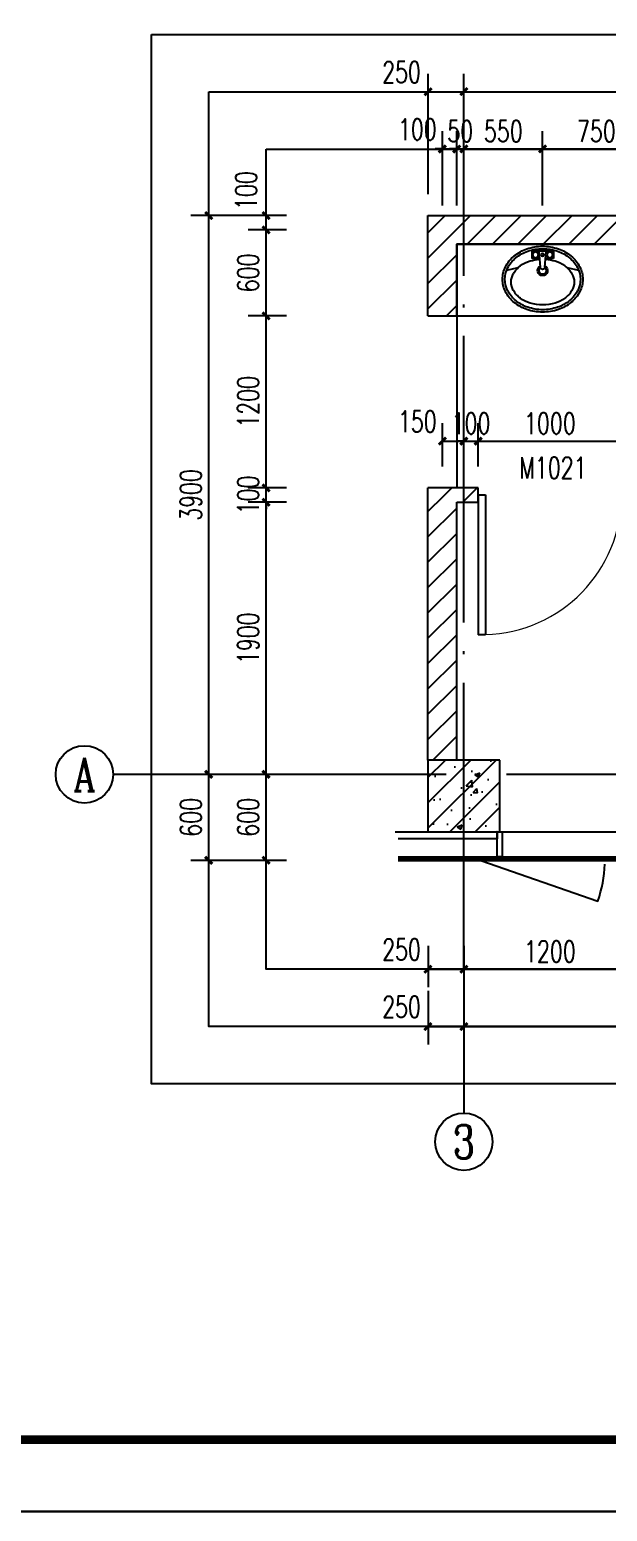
# Model space of a CAD drawing. Header units: millimetres. Extents: x -13830 to 215738, y -24143 to 193994.
# Drawn here: x 118071 to 122101, y 43957 to 54299 of the extents above; entities that cross this region are included whole.
import ezdxf
from ezdxf.enums import TextEntityAlignment as Align

# ---------------------------------------------------------------- set-up
doc = ezdxf.new("R2010")
doc.units = ezdxf.units.MM
doc.header["$LTSCALE"] = 100
doc.linetypes.add('DOTE', pattern=[2.42, 2, -0.2, 0.02, -0.2])
doc.layers.get('0').update_dxf_attribs({"linetype": 'CONTINUOUS'})
doc.layers.get('DEFPOINTS').update_dxf_attribs({"linetype": 'CONTINUOUS'})
for name, color, linetype in [('AXIS', 3, 'CONTINUOUS'), ('AXIS_TEXT', 7, 'CONTINUOUS'), ('COLUMN', 9, 'CONTINUOUS'), ('DOTE', 8, 'CONTINUOUS'), ('FUR', 44, 'CONTINUOUS'), ('MCST 2F$0$A-_WIND----_E-', 4, 'CONTINUOUS'), ('PUB_DIM', 3, 'CONTINUOUS'), ('PUB_HATCH', 8, 'CONTINUOUS'), ('TK HAHA', 1, 'CONTINUOUS'), ('WALL', 2, 'CONTINUOUS'), ('WINDOW', 4, 'CONTINUOUS'), ('WINDOW_TEXT', 7, 'CONTINUOUS'), ('图框', 7, 'CONTINUOUS')]:
    doc.layers.add(name, color=color, linetype=linetype)
doc.styles.add('_TCH_AXIS', font='COMPLEX', dxfattribs={"bigfont": 'GBCBIG'})
doc.styles.add('_TCH_DIM_T3', font='SIMPLEX', dxfattribs={"width": 0.705882, "bigfont": 'GBCBIG'})
doc.styles.add('_TCH_WINDOW', font='SIMPLEX', dxfattribs={"height": 3.5, "bigfont": 'GBCBIG'})
doc.styles.add('TKZ1_tjhts.shx', font='tjromant.shx', dxfattribs={"bigfont": 'tjhts.shx'})
doc.dimstyles.new('_TCH_ARCH&&50', dxfattribs={"dimtxt": 148.75, "dimasz": 50, "dimexe": 125, "dimexo": 150, "dimgap": 50, "dimtad": 1, "dimdec": 0, "dimzin": 0, "dimdsep": 46, "dimtxsty": '_TCH_DIM_T3', "dimblk": 'ARCHTICK', "dimcen": 0.09, "dimclrt": 7, "dimazin": 2, "dimtfac": 1, "dimtdec": 0, "dimtix": 1, "dimtmove": 2, "dimatfit": 3, "dimfxl": 1, "dimtolj": 1, "dimtzin": 0, "dimarcsym": 0})
pattern_1 = [(45, (0, 89.76), (-88.38838, 88.38838), [])]

# ---------------------------------------------------------------- blocks, each defined once
blk = doc.blocks.new('建筑类图框_A2')
at = {"layer": '图框'}
blk.add_line((0, 0), (594, 0), dxfattribs=at)
at = {"layer": '图框', "const_width": 1.2}
blk.add_lwpolyline([(584, 410), (25, 410), (25, 10), (584, 10)], close=True, dxfattribs=at)
at = {"style": 'TKZ1_tjhts.shx', "flags": 1}
for tag, p in [('CLIENT', (544, 391.5)), ('PROJETNAME', (544, 295.01)), ('SHEETTITLE', (544, 138.31))]:
    blk.add_attdef(tag, text='', height=5, dxfattribs=at).set_placement(p, align=Align.MIDDLE_CENTER)
at = {"style": 'TKZ1_tjhts.shx'}
for tag, height, p in [('SUB-PROJECT', 3.6, (554, 282)), ('SPRONO', 3, (573.85, 271.46)), ('DISLIN', 3.6, (534.11, 125.02)), ('STAGE', 3.6, (573.85, 124.59)), ('REV', 3, (573.42, 115.09)), ('SHENO', 3, (533.97, 114.1))]:
    blk.add_attdef(tag, text='', height=height, dxfattribs=at).set_placement(p, align=Align.MIDDLE_CENTER)
at = {"style": 'TKZ1_tjhts.shx', "width": 0.6}
blk.add_attdef('PRONO', text='', height=3, dxfattribs=at).set_placement((534.12, 271.77), align=Align.MIDDLE_CENTER)
blk = doc.blocks.new('$plan$00001629')
for p, q in [((-75, -35), (-75, -85)), ((-75, -35), (75, -35)), ((-75, -85), (-21, -85)), ((-16, -146), (-25, -35)), ((16, -146), (25, -35)), ((21, -85), (75, -85)), ((75, -35), (75, -85)), ((-252, -170), (-172, -150)), ((172, -150), (252, -170))]:
    blk.add_line(p, q)
for centre, radius in [((-50, -60), 20), ((1, -60), 10), ((50, -60), 20)]:
    blk.add_circle(centre, radius)
for centre, radius, start, end in [((0, -340), 340, 90, 108.7907), ((0, -340), 340, 71.2093, 90), ((-46, -252), 239, 129.4007, 153.24), ((-46, -252), 222, 129.4007, 153.24), ((-18, -286), 283, 108.7907, 129.4007), ((-18, -286), 266, 108.7907, 129.4007), ((-21, -322), 229, 106.7647, 126.0274), ((0, -340), 323, 90, 108.7907), ((0, -391), 301, 93.9271, 106.7647), ((0, -340), 323, 71.2093, 90), ((0, -391), 301, 73.2353, 86.0729), ((21, -322), 229, 53.9726, 73.2353), ((18, -286), 266, 50.5993, 71.2093), ((18, -286), 283, 50.5993, 71.2093), ((46, -252), 222, 26.76, 50.5993), ((46, -252), 239, 26.76, 50.5993), ((-90, -230), 190, 153.24, 180), ((-90, -230), 173, 153.24, 180), ((-102, -250), 118, 150.3366, 180), ((-53, -278), 174, 126.0274, 150.3366), ((0, -170), 35, 118.7783, 61.2217), ((0, -170), 25, 129.0728, 50.9272), ((0, -146), 16.3, 180, 0), ((53, -278), 174, 29.6634, 53.9726), ((102, -250), 118, 0, 29.6634), ((90, -230), 173, 0, 26.76), ((90, -230), 190, 0, 26.76), ((-90, -230), 190, 180, 206.76), ((-90, -230), 173, 180, 206.76), ((-46, -208), 222, 206.76, 230.5993), ((-102, -250), 118, 180, 209.6634), ((-53, -222), 174, 209.6634, 233.9726), ((53, -222), 174, 306.0274, 330.3366), ((46, -208), 222, 309.4007, 333.24), ((102, -250), 118, 330.3366, 0), ((90, -230), 173, 333.24, 0), ((90, -230), 190, 333.24, 0), ((-46, -208), 239, 206.76, 230.5993), ((-18, -174), 283, 230.5993, 251.2093), ((-18, -174), 266, 230.5993, 251.2093), ((-21, -178), 229, 233.9726, 253.2353), ((0, -109), 301, 253.2353, 270), ((0, -109), 301, 270, 286.7647), ((21, -178), 229, 286.7647, 306.0274), ((18, -174), 266, 288.7907, 309.4007), ((18, -174), 283, 288.7907, 309.4007), ((46, -208), 239, 309.4007, 333.24), ((0, -120), 340, 251.2093, 270), ((0, -120), 323, 251.2093, 270), ((0, -120), 323, 270, 288.7907), ((0, -120), 340, 270, 288.7907)]:
    blk.add_arc(centre, radius, start, end)
blk = doc.blocks.new('MCST 2F$0$ELDERLY CARE MULLION')
at = {"layer": 'MCST 2F$0$A-_WIND----_E-'}
blk.add_lwpolyline([(155290, -76416), (155378, -76568), (155408, -76550), (155321, -76399)], close=True, dxfattribs=at)
blk = doc.blocks.new('_ArchTick')
at = {"color": 0, "linetype": 'ByBlock', "const_width": 0.4}
blk.add_lwpolyline([(-0.5, -0.5), (0.5, 0.5)], dxfattribs=at)
blk = doc.blocks.new('*D259')
at = {"layer": 'DEFPOINTS', "color": 0, "transparency": 16777216}
for p in [(119320, 49101), (119773, 49101), (119773, 48501)]:
    blk.add_point(p, dxfattribs=at)
at = {"layer": 'PUB_DIM', "color": 0, "lineweight": -2, "transparency": 16777216}
for p, q in [((119623, 49101), (119195, 49101)), ((119320, 48501), (119320, 49101)), ((119623, 48501), (119195, 48501))]:
    blk.add_line(p, q, dxfattribs=at)
at = {"layer": 'PUB_DIM', "color": 0, "lineweight": -2, "transparency": 16777216, "xscale": 50, "yscale": 50, "zscale": 50}
for p, rotation in [((119320, 49101), 90), ((119320, 48501), 270)]:
    blk.add_blockref('_ArchTick', p, dxfattribs=dict(at, rotation=rotation))
at = {"layer": 'PUB_DIM', "color": 7, "transparency": 16777216, "insert": (119196, 48801), "char_height": 148.8, "attachment_point": 5, "rotation": 90, "style": '_TCH_DIM_T3'}
blk.add_mtext('\\A1;600', dxfattribs=at)
blk = doc.blocks.new('*D260')
at = {"layer": 'DEFPOINTS', "color": 0, "transparency": 16777216}
for p in [(119320, 53001), (119773, 53001), (119773, 49101)]:
    blk.add_point(p, dxfattribs=at)
at = {"layer": 'PUB_DIM', "color": 0, "lineweight": -2, "transparency": 16777216}
for p, q in [((119623, 53001), (119195, 53001)), ((119320, 49101), (119320, 53001)), ((119623, 49101), (119195, 49101))]:
    blk.add_line(p, q, dxfattribs=at)
at = {"layer": 'PUB_DIM', "color": 0, "lineweight": -2, "transparency": 16777216, "xscale": 50, "yscale": 50, "zscale": 50}
for p, rotation in [((119320, 53001), 90), ((119320, 49101), 270)]:
    blk.add_blockref('_ArchTick', p, dxfattribs=dict(at, rotation=rotation))
at = {"layer": 'PUB_DIM', "color": 7, "transparency": 16777216, "insert": (119196, 51051), "char_height": 148.8, "attachment_point": 5, "rotation": 90, "style": '_TCH_DIM_T3'}
blk.add_mtext('\\A1;3900', dxfattribs=at)
blk = doc.blocks.new('*D261')
at = {"layer": 'DEFPOINTS', "color": 0, "transparency": 16777216}
for p in [(121100, 53866), (120850, 53001), (121100, 53001)]:
    blk.add_point(p, dxfattribs=at)
at = {"layer": 'PUB_DIM', "color": 0, "lineweight": -2, "transparency": 16777216}
for p, q in [((120850, 53151), (120850, 53991)), ((121100, 53151), (121100, 53991)), ((120850, 53866), (121100, 53866))]:
    blk.add_line(p, q, dxfattribs=at)
at = {"layer": 'PUB_DIM', "color": 0, "lineweight": -2, "transparency": 16777216, "xscale": 50, "yscale": 50, "zscale": 50, "rotation": 180}
blk.add_blockref('_ArchTick', (120850, 53866), dxfattribs=at)
at = {"layer": 'PUB_DIM', "color": 0, "lineweight": -2, "transparency": 16777216, "xscale": 50, "yscale": 50, "zscale": 50}
blk.add_blockref('_ArchTick', (121100, 53866), dxfattribs=at)
at = {"layer": 'PUB_DIM', "color": 7, "transparency": 16777216, "insert": (120665, 54003), "char_height": 148.8, "attachment_point": 5, "style": '_TCH_DIM_T3'}
blk.add_mtext('\\A1;250', dxfattribs=at)
blk = doc.blocks.new('*D262')
at = {"layer": 'DEFPOINTS', "color": 0, "transparency": 16777216}
for p in [(126450, 53866), (121100, 53001), (126450, 53001)]:
    blk.add_point(p, dxfattribs=at)
at = {"layer": 'PUB_DIM', "color": 0, "lineweight": -2, "transparency": 16777216}
for p, q in [((121100, 53151), (121100, 53991)), ((126450, 53151), (126450, 53991)), ((121100, 53866), (126450, 53866))]:
    blk.add_line(p, q, dxfattribs=at)
at = {"layer": 'PUB_DIM', "color": 0, "lineweight": -2, "transparency": 16777216, "xscale": 50, "yscale": 50, "zscale": 50, "rotation": 180}
blk.add_blockref('_ArchTick', (121100, 53866), dxfattribs=at)
at = {"layer": 'PUB_DIM', "color": 0, "lineweight": -2, "transparency": 16777216, "xscale": 50, "yscale": 50, "zscale": 50}
blk.add_blockref('_ArchTick', (126450, 53866), dxfattribs=at)
at = {"layer": 'PUB_DIM', "color": 7, "transparency": 16777216, "insert": (123775, 53990), "char_height": 148.8, "attachment_point": 5, "style": '_TCH_DIM_T3'}
blk.add_mtext('\\A1;5350', dxfattribs=at)
blk = doc.blocks.new('*D264')
at = {"layer": 'DEFPOINTS', "color": 0, "transparency": 16777216}
for p in [(120850, 47741), (121100, 47741), (121100, 47341)]:
    blk.add_point(p, dxfattribs=at)
at = {"layer": 'PUB_DIM', "color": 0, "lineweight": -2, "transparency": 16777216}
for p, q in [((120850, 47591), (120850, 47216)), ((121100, 47591), (121100, 47216)), ((120850, 47341), (121100, 47341))]:
    blk.add_line(p, q, dxfattribs=at)
at = {"layer": 'PUB_DIM', "color": 0, "lineweight": -2, "transparency": 16777216, "xscale": 50, "yscale": 50, "zscale": 50, "rotation": 180}
blk.add_blockref('_ArchTick', (120850, 47341), dxfattribs=at)
at = {"layer": 'PUB_DIM', "color": 0, "lineweight": -2, "transparency": 16777216, "xscale": 50, "yscale": 50, "zscale": 50}
blk.add_blockref('_ArchTick', (121100, 47341), dxfattribs=at)
at = {"layer": 'PUB_DIM', "color": 7, "transparency": 16777216, "insert": (120665, 47478), "char_height": 148.8, "attachment_point": 5, "style": '_TCH_DIM_T3'}
blk.add_mtext('\\A1;250', dxfattribs=at)
blk = doc.blocks.new('*D265')
at = {"layer": 'DEFPOINTS', "color": 0, "transparency": 16777216}
for p in [(121100, 47741), (126450, 47741), (126450, 47341)]:
    blk.add_point(p, dxfattribs=at)
at = {"layer": 'PUB_DIM', "color": 0, "lineweight": -2, "transparency": 16777216}
for p, q in [((121100, 47591), (121100, 47216)), ((126450, 47591), (126450, 47216)), ((121100, 47341), (126450, 47341))]:
    blk.add_line(p, q, dxfattribs=at)
at = {"layer": 'PUB_DIM', "color": 0, "lineweight": -2, "transparency": 16777216, "xscale": 50, "yscale": 50, "zscale": 50, "rotation": 180}
blk.add_blockref('_ArchTick', (121100, 47341), dxfattribs=at)
at = {"layer": 'PUB_DIM', "color": 0, "lineweight": -2, "transparency": 16777216, "xscale": 50, "yscale": 50, "zscale": 50}
blk.add_blockref('_ArchTick', (126450, 47341), dxfattribs=at)
at = {"layer": 'PUB_DIM', "color": 7, "transparency": 16777216, "insert": (123775, 47465), "char_height": 148.8, "attachment_point": 5, "style": '_TCH_DIM_T3'}
blk.add_mtext('\\A1;5350', dxfattribs=at)
blk = doc.blocks.new('*D272')
at = {"layer": 'DEFPOINTS', "color": 0, "transparency": 16777216}
for p in [(121100, 48054), (122300, 48054), (122300, 47741)]:
    blk.add_point(p, dxfattribs=at)
at = {"layer": 'PUB_DIM', "color": 0, "lineweight": -2, "transparency": 16777216}
for p, q in [((121100, 47904), (121100, 47616)), ((122300, 47904), (122300, 47616)), ((121100, 47741), (122300, 47741))]:
    blk.add_line(p, q, dxfattribs=at)
at = {"layer": 'PUB_DIM', "color": 0, "lineweight": -2, "transparency": 16777216, "xscale": 50, "yscale": 50, "zscale": 50, "rotation": 180}
blk.add_blockref('_ArchTick', (121100, 47741), dxfattribs=at)
at = {"layer": 'PUB_DIM', "color": 0, "lineweight": -2, "transparency": 16777216, "xscale": 50, "yscale": 50, "zscale": 50}
blk.add_blockref('_ArchTick', (122300, 47741), dxfattribs=at)
at = {"layer": 'PUB_DIM', "color": 7, "transparency": 16777216, "insert": (121700, 47865), "char_height": 148.8, "attachment_point": 5, "style": '_TCH_DIM_T3'}
blk.add_mtext('\\A1;1200', dxfattribs=at)
blk = doc.blocks.new('*D273')
at = {"layer": 'DEFPOINTS', "color": 0, "transparency": 16777216}
for p in [(120850, 48054), (121100, 48054), (121100, 47741)]:
    blk.add_point(p, dxfattribs=at)
at = {"layer": 'PUB_DIM', "color": 0, "lineweight": -2, "transparency": 16777216}
for p, q in [((120850, 47904), (120850, 47616)), ((121100, 47904), (121100, 47616)), ((120850, 47741), (121100, 47741))]:
    blk.add_line(p, q, dxfattribs=at)
at = {"layer": 'PUB_DIM', "color": 0, "lineweight": -2, "transparency": 16777216, "xscale": 50, "yscale": 50, "zscale": 50, "rotation": 180}
blk.add_blockref('_ArchTick', (120850, 47741), dxfattribs=at)
at = {"layer": 'PUB_DIM', "color": 0, "lineweight": -2, "transparency": 16777216, "xscale": 50, "yscale": 50, "zscale": 50}
blk.add_blockref('_ArchTick', (121100, 47741), dxfattribs=at)
at = {"layer": 'PUB_DIM', "color": 7, "transparency": 16777216, "insert": (120665, 47878), "char_height": 148.8, "attachment_point": 5, "style": '_TCH_DIM_T3'}
blk.add_mtext('\\A1;250', dxfattribs=at)
blk = doc.blocks.new('*D279')
at = {"layer": 'DEFPOINTS', "color": 0, "transparency": 16777216}
for p in [(121100, 51427), (120950, 51101), (121100, 51101)]:
    blk.add_point(p, dxfattribs=at)
at = {"layer": 'PUB_DIM', "color": 0, "lineweight": -2, "transparency": 16777216}
for p, q in [((120950, 51251), (120950, 51552)), ((121100, 51251), (121100, 51552)), ((120950, 51427), (121100, 51427))]:
    blk.add_line(p, q, dxfattribs=at)
at = {"layer": 'PUB_DIM', "color": 0, "lineweight": -2, "transparency": 16777216, "xscale": 50, "yscale": 50, "zscale": 50, "rotation": 180}
blk.add_blockref('_ArchTick', (120950, 51427), dxfattribs=at)
at = {"layer": 'PUB_DIM', "color": 0, "lineweight": -2, "transparency": 16777216, "xscale": 50, "yscale": 50, "zscale": 50}
blk.add_blockref('_ArchTick', (121100, 51427), dxfattribs=at)
at = {"layer": 'PUB_DIM', "color": 7, "transparency": 16777216, "insert": (120775, 51564), "char_height": 148.8, "attachment_point": 5, "style": '_TCH_DIM_T3'}
blk.add_mtext('\\A1;150', dxfattribs=at)
blk = doc.blocks.new('*D280')
at = {"layer": 'DEFPOINTS', "color": 0, "transparency": 16777216}
for p in [(121200, 51427), (121100, 51101), (121200, 51101)]:
    blk.add_point(p, dxfattribs=at)
at = {"layer": 'PUB_DIM', "color": 0, "lineweight": -2, "transparency": 16777216}
for p, q in [((121100, 51251), (121100, 51552)), ((121200, 51251), (121200, 51552)), ((121100, 51427), (121050, 51427)), ((121100, 51427), (121200, 51427)), ((121200, 51427), (121250, 51427))]:
    blk.add_line(p, q, dxfattribs=at)
at = {"layer": 'PUB_DIM', "color": 0, "lineweight": -2, "transparency": 16777216, "xscale": 50, "yscale": 50, "zscale": 50}
blk.add_blockref('_ArchTick', (121100, 51427), dxfattribs=at)
at = {"layer": 'PUB_DIM', "color": 0, "lineweight": -2, "transparency": 16777216, "xscale": 50, "yscale": 50, "zscale": 50, "rotation": 180}
blk.add_blockref('_ArchTick', (121200, 51427), dxfattribs=at)
at = {"layer": 'PUB_DIM', "color": 7, "transparency": 16777216, "insert": (121150, 51551), "char_height": 148.8, "attachment_point": 5, "style": '_TCH_DIM_T3'}
blk.add_mtext('\\A1;100', dxfattribs=at)
blk = doc.blocks.new('*D281')
at = {"layer": 'DEFPOINTS', "color": 0, "transparency": 16777216}
for p in [(122200, 51427), (121200, 51101), (122200, 51101)]:
    blk.add_point(p, dxfattribs=at)
at = {"layer": 'PUB_DIM', "color": 0, "lineweight": -2, "transparency": 16777216}
for p, q in [((121200, 51251), (121200, 51552)), ((122200, 51251), (122200, 51552)), ((121200, 51427), (122200, 51427))]:
    blk.add_line(p, q, dxfattribs=at)
at = {"layer": 'PUB_DIM', "color": 0, "lineweight": -2, "transparency": 16777216, "xscale": 50, "yscale": 50, "zscale": 50, "rotation": 180}
blk.add_blockref('_ArchTick', (121200, 51427), dxfattribs=at)
at = {"layer": 'PUB_DIM', "color": 0, "lineweight": -2, "transparency": 16777216, "xscale": 50, "yscale": 50, "zscale": 50}
blk.add_blockref('_ArchTick', (122200, 51427), dxfattribs=at)
at = {"layer": 'PUB_DIM', "color": 7, "transparency": 16777216, "insert": (121700, 51551), "char_height": 148.8, "attachment_point": 5, "style": '_TCH_DIM_T3'}
blk.add_mtext('\\A1;1000', dxfattribs=at)
blk = doc.blocks.new('*D299')
at = {"layer": 'DEFPOINTS', "color": 0, "transparency": 16777216}
for p in [(121050, 53466), (120950, 52921), (121050, 52921)]:
    blk.add_point(p, dxfattribs=at)
at = {"layer": 'PUB_DIM', "color": 0, "lineweight": -2, "transparency": 16777216}
for p, q in [((120950, 53071), (120950, 53591)), ((121050, 53071), (121050, 53591)), ((120950, 53466), (120900, 53466)), ((120950, 53466), (121050, 53466)), ((121050, 53466), (121100, 53466))]:
    blk.add_line(p, q, dxfattribs=at)
at = {"layer": 'PUB_DIM', "color": 0, "lineweight": -2, "transparency": 16777216, "xscale": 50, "yscale": 50, "zscale": 50}
blk.add_blockref('_ArchTick', (120950, 53466), dxfattribs=at)
at = {"layer": 'PUB_DIM', "color": 0, "lineweight": -2, "transparency": 16777216, "xscale": 50, "yscale": 50, "zscale": 50, "rotation": 180}
blk.add_blockref('_ArchTick', (121050, 53466), dxfattribs=at)
at = {"layer": 'PUB_DIM', "color": 7, "transparency": 16777216, "insert": (120775, 53603), "char_height": 148.8, "attachment_point": 5, "style": '_TCH_DIM_T3'}
blk.add_mtext('\\A1;100', dxfattribs=at)
blk = doc.blocks.new('*D300')
at = {"layer": 'DEFPOINTS', "color": 0, "transparency": 16777216}
for p in [(121100, 53466), (121050, 52921), (121100, 52921)]:
    blk.add_point(p, dxfattribs=at)
at = {"layer": 'PUB_DIM', "color": 0, "lineweight": -2, "transparency": 16777216}
for p, q in [((121050, 53071), (121050, 53591)), ((121100, 53071), (121100, 53591)), ((121050, 53466), (121000, 53466)), ((121050, 53466), (121100, 53466)), ((121100, 53466), (121150, 53466))]:
    blk.add_line(p, q, dxfattribs=at)
at = {"layer": 'PUB_DIM', "color": 0, "lineweight": -2, "transparency": 16777216, "xscale": 50, "yscale": 50, "zscale": 50}
blk.add_blockref('_ArchTick', (121050, 53466), dxfattribs=at)
at = {"layer": 'PUB_DIM', "color": 0, "lineweight": -2, "transparency": 16777216, "xscale": 50, "yscale": 50, "zscale": 50, "rotation": 180}
blk.add_blockref('_ArchTick', (121100, 53466), dxfattribs=at)
at = {"layer": 'PUB_DIM', "color": 7, "transparency": 16777216, "insert": (121075, 53590), "char_height": 148.8, "attachment_point": 5, "style": '_TCH_DIM_T3'}
blk.add_mtext('\\A1;50', dxfattribs=at)
blk = doc.blocks.new('*D301')
at = {"layer": 'DEFPOINTS', "color": 0, "transparency": 16777216}
for p in [(121649, 53466), (121100, 52921), (121649, 52921)]:
    blk.add_point(p, dxfattribs=at)
at = {"layer": 'PUB_DIM', "color": 0, "lineweight": -2, "transparency": 16777216}
for p, q in [((121100, 53071), (121100, 53591)), ((121649, 53071), (121649, 53591)), ((121100, 53466), (121649, 53466))]:
    blk.add_line(p, q, dxfattribs=at)
at = {"layer": 'PUB_DIM', "color": 0, "lineweight": -2, "transparency": 16777216, "xscale": 50, "yscale": 50, "zscale": 50, "rotation": 180}
blk.add_blockref('_ArchTick', (121100, 53466), dxfattribs=at)
at = {"layer": 'PUB_DIM', "color": 0, "lineweight": -2, "transparency": 16777216, "xscale": 50, "yscale": 50, "zscale": 50}
blk.add_blockref('_ArchTick', (121649, 53466), dxfattribs=at)
at = {"layer": 'PUB_DIM', "color": 7, "transparency": 16777216, "insert": (121375, 53590), "char_height": 148.8, "attachment_point": 5, "style": '_TCH_DIM_T3'}
blk.add_mtext('\\A1;550', dxfattribs=at)
blk = doc.blocks.new('*D302')
at = {"layer": 'DEFPOINTS', "color": 0, "transparency": 16777216}
for p in [(122399, 53466), (121649, 52921), (122399, 52921)]:
    blk.add_point(p, dxfattribs=at)
at = {"layer": 'PUB_DIM', "color": 0, "lineweight": -2, "transparency": 16777216}
for p, q in [((121649, 53071), (121649, 53591)), ((122399, 53071), (122399, 53591)), ((121649, 53466), (122399, 53466))]:
    blk.add_line(p, q, dxfattribs=at)
at = {"layer": 'PUB_DIM', "color": 0, "lineweight": -2, "transparency": 16777216, "xscale": 50, "yscale": 50, "zscale": 50, "rotation": 180}
blk.add_blockref('_ArchTick', (121649, 53466), dxfattribs=at)
at = {"layer": 'PUB_DIM', "color": 0, "lineweight": -2, "transparency": 16777216, "xscale": 50, "yscale": 50, "zscale": 50}
blk.add_blockref('_ArchTick', (122399, 53466), dxfattribs=at)
at = {"layer": 'PUB_DIM', "color": 7, "transparency": 16777216, "insert": (122024, 53590), "char_height": 148.8, "attachment_point": 5, "style": '_TCH_DIM_T3'}
blk.add_mtext('\\A1;750', dxfattribs=at)
blk = doc.blocks.new('*D309')
at = {"layer": 'DEFPOINTS', "color": 0, "transparency": 16777216}
for p in [(119720, 53001), (120012, 53001), (120012, 52901)]:
    blk.add_point(p, dxfattribs=at)
at = {"layer": 'PUB_DIM', "color": 0, "lineweight": -2, "transparency": 16777216}
for p, q in [((119862, 53001), (119595, 53001)), ((119720, 52901), (119720, 53001)), ((119862, 52901), (119595, 52901))]:
    blk.add_line(p, q, dxfattribs=at)
at = {"layer": 'PUB_DIM', "color": 0, "lineweight": -2, "transparency": 16777216, "xscale": 50, "yscale": 50, "zscale": 50}
for p, rotation in [((119720, 53001), 90), ((119720, 52901), 270)]:
    blk.add_blockref('_ArchTick', p, dxfattribs=dict(at, rotation=rotation))
at = {"layer": 'PUB_DIM', "color": 7, "transparency": 16777216, "insert": (119582, 53176), "char_height": 148.8, "attachment_point": 5, "rotation": 90, "style": '_TCH_DIM_T3'}
blk.add_mtext('\\A1;100', dxfattribs=at)
blk = doc.blocks.new('*D310')
at = {"layer": 'DEFPOINTS', "color": 0, "transparency": 16777216}
for p in [(119720, 52901), (120012, 52901), (120012, 52301)]:
    blk.add_point(p, dxfattribs=at)
at = {"layer": 'PUB_DIM', "color": 0, "lineweight": -2, "transparency": 16777216}
for p, q in [((119862, 52901), (119595, 52901)), ((119720, 52301), (119720, 52901)), ((119862, 52301), (119595, 52301))]:
    blk.add_line(p, q, dxfattribs=at)
at = {"layer": 'PUB_DIM', "color": 0, "lineweight": -2, "transparency": 16777216, "xscale": 50, "yscale": 50, "zscale": 50}
for p, rotation in [((119720, 52901), 90), ((119720, 52301), 270)]:
    blk.add_blockref('_ArchTick', p, dxfattribs=dict(at, rotation=rotation))
at = {"layer": 'PUB_DIM', "color": 7, "transparency": 16777216, "insert": (119596, 52601), "char_height": 148.8, "attachment_point": 5, "rotation": 90, "style": '_TCH_DIM_T3'}
blk.add_mtext('\\A1;600', dxfattribs=at)
blk = doc.blocks.new('*D311')
at = {"layer": 'DEFPOINTS', "color": 0, "transparency": 16777216}
for p in [(119720, 52301), (120012, 52301), (120012, 51101)]:
    blk.add_point(p, dxfattribs=at)
at = {"layer": 'PUB_DIM', "color": 0, "lineweight": -2, "transparency": 16777216}
for p, q in [((119862, 52301), (119595, 52301)), ((119720, 51101), (119720, 52301)), ((119862, 51101), (119595, 51101))]:
    blk.add_line(p, q, dxfattribs=at)
at = {"layer": 'PUB_DIM', "color": 0, "lineweight": -2, "transparency": 16777216, "xscale": 50, "yscale": 50, "zscale": 50}
for p, rotation in [((119720, 52301), 90), ((119720, 51101), 270)]:
    blk.add_blockref('_ArchTick', p, dxfattribs=dict(at, rotation=rotation))
at = {"layer": 'PUB_DIM', "color": 7, "transparency": 16777216, "insert": (119596, 51701), "char_height": 148.8, "attachment_point": 5, "rotation": 90, "style": '_TCH_DIM_T3'}
blk.add_mtext('\\A1;1200', dxfattribs=at)
blk = doc.blocks.new('*D312')
at = {"layer": 'DEFPOINTS', "color": 0, "transparency": 16777216}
for p in [(119720, 51101), (120012, 51101), (120012, 51001)]:
    blk.add_point(p, dxfattribs=at)
at = {"layer": 'PUB_DIM', "color": 0, "lineweight": -2, "transparency": 16777216}
for p, q in [((119862, 51101), (119595, 51101)), ((119720, 51101), (119720, 51151)), ((119720, 51001), (119720, 51101)), ((119862, 51001), (119595, 51001)), ((119720, 51001), (119720, 50951))]:
    blk.add_line(p, q, dxfattribs=at)
at = {"layer": 'PUB_DIM', "color": 0, "lineweight": -2, "transparency": 16777216, "xscale": 50, "yscale": 50, "zscale": 50}
for p, rotation in [((119720, 51101), 270), ((119720, 51001), 90)]:
    blk.add_blockref('_ArchTick', p, dxfattribs=dict(at, rotation=rotation))
at = {"layer": 'PUB_DIM', "color": 7, "transparency": 16777216, "insert": (119596, 51051), "char_height": 148.8, "attachment_point": 5, "rotation": 90, "style": '_TCH_DIM_T3'}
blk.add_mtext('\\A1;100', dxfattribs=at)
blk = doc.blocks.new('*D313')
at = {"layer": 'DEFPOINTS', "color": 0, "transparency": 16777216}
for p in [(119720, 51001), (120012, 51001), (120012, 49101)]:
    blk.add_point(p, dxfattribs=at)
at = {"layer": 'PUB_DIM', "color": 0, "lineweight": -2, "transparency": 16777216}
for p, q in [((119862, 51001), (119595, 51001)), ((119720, 49101), (119720, 51001)), ((119862, 49101), (119595, 49101))]:
    blk.add_line(p, q, dxfattribs=at)
at = {"layer": 'PUB_DIM', "color": 0, "lineweight": -2, "transparency": 16777216, "xscale": 50, "yscale": 50, "zscale": 50}
for p, rotation in [((119720, 51001), 90), ((119720, 49101), 270)]:
    blk.add_blockref('_ArchTick', p, dxfattribs=dict(at, rotation=rotation))
at = {"layer": 'PUB_DIM', "color": 7, "transparency": 16777216, "insert": (119596, 50051), "char_height": 148.8, "attachment_point": 5, "rotation": 90, "style": '_TCH_DIM_T3'}
blk.add_mtext('\\A1;1900', dxfattribs=at)
blk = doc.blocks.new('*D314')
at = {"layer": 'DEFPOINTS', "color": 0, "transparency": 16777216}
for p in [(119720, 49101), (120012, 49101), (120012, 48501)]:
    blk.add_point(p, dxfattribs=at)
at = {"layer": 'PUB_DIM', "color": 0, "lineweight": -2, "transparency": 16777216}
for p, q in [((119862, 49101), (119595, 49101)), ((119720, 48501), (119720, 49101)), ((119862, 48501), (119595, 48501))]:
    blk.add_line(p, q, dxfattribs=at)
at = {"layer": 'PUB_DIM', "color": 0, "lineweight": -2, "transparency": 16777216, "xscale": 50, "yscale": 50, "zscale": 50}
for p, rotation in [((119720, 49101), 90), ((119720, 48501), 270)]:
    blk.add_blockref('_ArchTick', p, dxfattribs=dict(at, rotation=rotation))
at = {"layer": 'PUB_DIM', "color": 7, "transparency": 16777216, "insert": (119596, 48801), "char_height": 148.8, "attachment_point": 5, "rotation": 90, "style": '_TCH_DIM_T3'}
blk.add_mtext('\\A1;600', dxfattribs=at)
blk = doc.blocks.new('$DorLib2D$00000001')
for p, q in [((0.45, 0.975), (0.5, 0.975)), ((0.45, 0), (0.45, 0.975)), ((0.5, 0), (0.5, 0.975)), ((0.5, 0), (0.45, 0))]:
    blk.add_line(p, q)
at = {"lineweight": 13}
blk.add_arc((0.475, 0), 0.975, 91.4693, 180, dxfattribs=at)

msp = doc.modelspace()

# ---------------------------------------------------------------- hatches: boundary and pattern name
at = {"layer": 'PUB_HATCH'}
h = msp.add_hatch(dxfattribs=at)
h.set_pattern_fill('普通砖', color=256, scale=50, style=0)
h.set_pattern_definition(pattern_1)
h.paths.add_polyline_path([(121049.7, 52301.4), (121049.7, 52801), (120849.7, 53001), (120849.7, 52301.4)])
h = msp.add_hatch(dxfattribs=at)
h.set_pattern_fill('普通砖', color=256, scale=50, style=0)
h.set_pattern_definition(pattern_1)
h.paths.add_polyline_path([(120849.7, 53001), (121049.7, 52801), (123799.7, 52801), (123849.7, 52867.7), (123849.7, 53001)])
h = msp.add_hatch(dxfattribs=at)
h.set_pattern_fill('普通砖', color=256, scale=50, style=0)
h.set_pattern_definition(pattern_1)
h.paths.add_polyline_path([(120849.7, 49201), (121049.7, 49201), (121049.7, 51001), (120849.7, 51101)])
h = msp.add_hatch(dxfattribs=at)
h.set_pattern_fill('普通砖', color=256, scale=50, style=0)
h.set_pattern_definition(pattern_1)
h.paths.add_polyline_path([(121049.7, 51001), (121199.7, 51001), (121199.7, 51101), (120849.7, 51101)])
h = msp.add_hatch(dxfattribs=at)
h.set_pattern_fill('钢筋混凝土', color=256, scale=50, style=0)
h.set_pattern_definition([(45, (0, 0), (-88.38835, 88.38835), []), (50, (0, 0), (358.6301, -31.3761), [37.5, -412.5]), (355, (0, 0), (-69.3757, 376.0961), [30, -330]), (100.4514, (29.9, -2.6), (289.2547, 344.7198), [31.8701, -350.5711]), (46.1842, (0, 100), (533.6205, -82.7595), [56.25, -618.75]), (96.6356, (44.47, 93.1), (467.3314, 487.059), [47.8051, -525.8565]), (351.1842, (0, 100), (467.331, 487.0593), [45, -495]), (21, (50, 75), (298.4535, -201.30945), [37.5, -412.5]), (326, (50, 75), (121.6577, 362.575), [30, -330]), (71.4514, (74.87, 58.22), (420.1113, 161.26525), [31.8701, -350.5711]), (37.5, (0, 0), (6.07993, 166.44693), [0, -326, 0, -335, 0, -331.25]), (7.5, (0, 0), (131.53477, 197.20586), [0, -191, 0, -318.5, 0, -126.25]), (327.5, (-111.5, 0), (266.91122, -11.27744), [0, -125, 0, -390, 0, -517.5]), (317.5, (-161.5, 0), (291.5931, 50.0525), [0, -162.5, 0, -259, 0, -367.5])])
h.paths.add_polyline_path([(120849.7, 49201), (120849.7, 48701), (121349.7, 48701), (121349.7, 49201)])

# ---------------------------------------------------------------- linework, layer by layer
at = {"layer": 'AXIS'}
for p, q in [((119653, 49101), (118653, 49101)), ((121099.7, 47737.1), (121099.7, 46737.1))]:
    msp.add_line(p, q, dxfattribs=at)
for centre in [(118453, 49101), (121099.7, 46537.1)]:
    msp.add_circle(centre, 200, dxfattribs=at)
at = {"layer": 'COLUMN'}
for p, q in [((120849.7, 49201), (120849.7, 48701)), ((121349.7, 49201), (120849.7, 49201)), ((121349.7, 48701), (121349.7, 49201)), ((120849.7, 48701), (121349.7, 48701))]:
    msp.add_line(p, q, dxfattribs=at)
at = {"layer": 'DEFPOINTS', "color": 8}
for points in [[(118919.9, 54265.8), (128236.8, 54265.8), (128236.8, 46940.7), (118919.9, 46940.7)], [(119319.9, 53865.8), (127836.8, 53865.8), (127836.8, 47340.7), (119319.9, 47340.7)], [(119719.9, 53465.8), (127436.8, 53465.8), (127436.8, 47740.7), (119719.9, 47740.7)]]:
    msp.add_lwpolyline(points, close=True, dxfattribs=at)
at = {"layer": 'DOTE', "linetype": 'DOTE', "ltscale": 10}
for p, q in [((121099.7, 47740.7), (121099.7, 53465.8)), ((128236.8, 49101), (118919.9, 49101))]:
    msp.add_line(p, q, dxfattribs=at)
at = {"layer": 'FUR'}
msp.add_lwpolyline([(121049.7, 52301.4), (123799.7, 52301.4), (123799.7, 52801), (121049.7, 52801)], close=True, dxfattribs=at)
at = {"layer": 'MCST 2F$0$A-_WIND----_E-', "color": 8}
for points in [[(120620.2, 48701), (126699.7, 48701), (126699.7, 53465.8)], [(120641.7, 48526), (126874.7, 48526), (126874.7, 53465.8)], [(120641.7, 48501), (126899.7, 48501), (126899.7, 53465.8)]]:
    msp.add_lwpolyline(points, dxfattribs=at)
at = {"layer": 'MCST 2F$0$A-_WIND----_E-'}
msp.add_lwpolyline([(120641.7, 48513.5), (126887.2, 48513.5), (126887.2, 53465.8)], dxfattribs=at)
at = {"layer": 'TK HAHA', "color": 1}
msp.add_lwpolyline([(140048.2, 43957.2), (110348.2, 43957.2), (110348.2, 64957.2), (140048.2, 64957.2)], close=True, dxfattribs=at)
at = {"layer": 'WALL'}
for p, q in [((120849.7, 52301.4), (120849.7, 53001)), ((120849.7, 53001), (123849.7, 53001)), ((121049.7, 52301.4), (121049.7, 52801)), ((121049.7, 52801), (123799.7, 52801)), ((120849.7, 52301.4), (121049.7, 52301.4)), ((120849.7, 49201), (120849.7, 51101)), ((121199.7, 51101), (120849.7, 51101)), ((121199.7, 51001), (121199.7, 51101)), ((121049.7, 49201), (121049.7, 51001)), ((121049.7, 51001), (121199.7, 51001))]:
    msp.add_line(p, q, dxfattribs=at)
at = {"layer": 'WINDOW'}
msp.add_line((121049.7, 52301.4), (121049.7, 51101), dxfattribs=at)
for points in [[(126899.7, 53465.8), (126899.7, 48501), (120641.7, 48501)], [(120641.7, 48701), (121332.2, 48701), (121332.2, 48651), (120641.7, 48651)]]:
    msp.add_lwpolyline(points, dxfattribs=at)
msp.add_lwpolyline([(121217.5, 48500.4), (122034.7, 48217, 0.0763817), (122082.1, 48475.4)], format="xyb", dxfattribs=at)

# ---------------------------------------------------------------- block references
at = {"xscale": -1, "rotation": 209.9999999999999}
msp.add_blockref('MCST 2F$0$ELDERLY CARE MULLION', (25055, -95297.5), dxfattribs=at)
at = {"layer": 'FUR', "xscale": -1}
msp.add_blockref('$plan$00001629', (121649.4, 52787.1), dxfattribs=at)
at = {"layer": 'WINDOW'}
ref = msp.add_blockref('$DorLib2D$00000001', (121699.7, 51051), dxfattribs=dict(at, xscale=-1000, yscale=-1000, zscale=-1000, rotation=359.9999999999993))
ref.add_attrib('A', 'M1021', (121487.2, 51166.6), dxfattribs={"layer": 'WINDOW_TEXT', "height": 148.75, "style": '_TCH_WINDOW', "width": 0.705882})
at = {"layer": '图框', "xscale": 50, "yscale": 50, "zscale": 50}
msp.add_blockref('建筑类图框_A2', (110348.2, 43957.2), dxfattribs=at)

# ---------------------------------------------------------------- texts
at = {"layer": 'AXIS_TEXT', "style": '_TCH_AXIS', "width": 0.777778}
msp.add_text('A', height=233, dxfattribs=at).set_placement((118375.3, 48984.6), (118530.6, 48984.6), align=Align.FIT)
at = {"layer": 'AXIS_TEXT', "style": '_TCH_AXIS'}
msp.add_text('3', height=233, dxfattribs=at).set_placement((121022.1, 46420.6), (121177.4, 46420.6), align=Align.FIT)

# ---------------------------------------------------------------- dimensions: what is measured, and where the dimension line sits
at = {"layer": 'PUB_DIM'}
for base, p1, p2, angle, picture, middle in [((121099.7, 53865.8), (120849.7, 53001), (121099.7, 53001), 0, '*D261', (120664.7, 54003.3)), ((121049.7, 53465.8), (120949.7, 52921.5), (121049.7, 52921.5), 0, '*D299', (120774.7, 53603.3)), ((119719.9, 53001), (120012, 52901), (120012, 53001), 90, '*D309', (119582.4, 53176)), ((121099.7, 51426.7), (120949.7, 51101), (121099.7, 51101), 0, '*D279', (120774.7, 51564.2)), ((121099.7, 47740.7), (120849.7, 48053.6), (121099.7, 48053.6), 0, '*D273', (120664.7, 47878.2)), ((121099.7, 47340.7), (120849.7, 47740.7), (121099.7, 47740.7), 0, '*D264', (120664.7, 47478.2))]:
    dim = msp.add_linear_dim(base=base, p1=p1, p2=p2, angle=angle, dimstyle='_TCH_ARCH&&50', dxfattribs=at)
    dim.commit()
    dim.dimension.update_dxf_attribs({"geometry": picture, "text_midpoint": middle, "dimtype": 129})
for p1, p2, distance, picture, middle in [((121099.7, 53001), (126449.7, 53001), 864.7, '*D262', (123774.7, 53990.1)), ((121049.7, 52921.5), (121099.7, 52921.5), 544.3, '*D300', (121074.7, 53590.1)), ((121099.7, 52921.5), (121649.4, 52921.5), 544.3, '*D301', (121374.6, 53590.1)), ((121649.4, 52921.5), (122399.4, 52921.5), 544.3, '*D302', (122024.4, 53590.1)), ((119772.6, 49101), (119772.6, 53001), 452.8, '*D260', (119195.5, 51051)), ((120012, 52301.4), (120012, 52901), 292.1, '*D310', (119595.5, 52601.2)), ((120012, 51101), (120012, 52301.4), 292.1, '*D311', (119595.5, 51701.2)), ((121099.7, 51101), (121199.7, 51101), 325.6, '*D280', (121149.7, 51551)), ((121199.7, 51101), (122199.7, 51101), 325.6, '*D281', (121699.7, 51551)), ((120012, 51001), (120012, 51101), 292.1, '*D312', (119595.5, 51051)), ((120012, 49101), (120012, 51001), 292.1, '*D313', (119595.5, 50051)), ((119772.6, 48501), (119772.6, 49101), 452.8, '*D259', (119195.5, 48801)), ((120012, 48501), (120012, 49101), 292.1, '*D314', (119595.5, 48801)), ((121099.7, 48053.6), (122300, 48053.6), -312.9, '*D272', (121699.9, 47865)), ((121099.7, 47740.7), (126449.7, 47740.7), -400, '*D265', (123774.7, 47465))]:
    dim = msp.add_aligned_dim(p1=p1, p2=p2, distance=distance, dimstyle='_TCH_ARCH&&50', dxfattribs=at)
    dim.commit()
    dim.dimension.update_dxf_attribs({"geometry": picture, "text_midpoint": middle})

doc.saveas('drawing.dxf')
